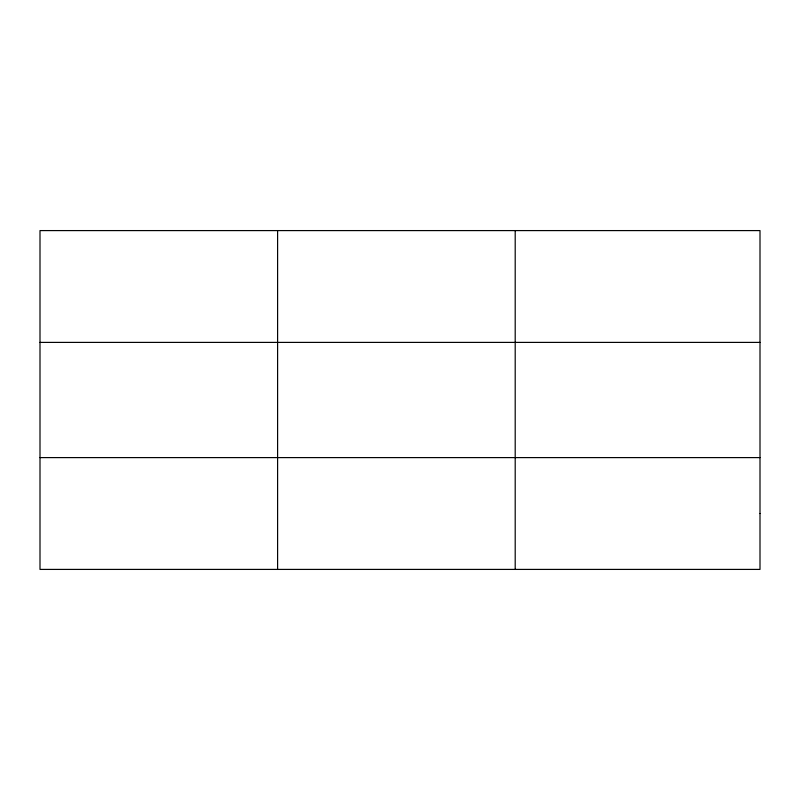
<?xml version="1.0" encoding="UTF-8"?>
<svg xmlns="http://www.w3.org/2000/svg" width="800" height="800" viewBox="0 0 800 800"><rect width="100%" height="100%" fill="white"/><g stroke="black" fill="none" stroke-linecap="round" stroke-linejoin="round"><path stroke-width="1.2" d="M277.6 569.41L277.6 230.59M515.2 569.41L515.2 230.59M40 342.4L760 342.4M40 457.6L760 457.6M760 513.5L760 569.41L40 569.41L40 230.59L760 230.59L760 513.5"/></g></svg>
